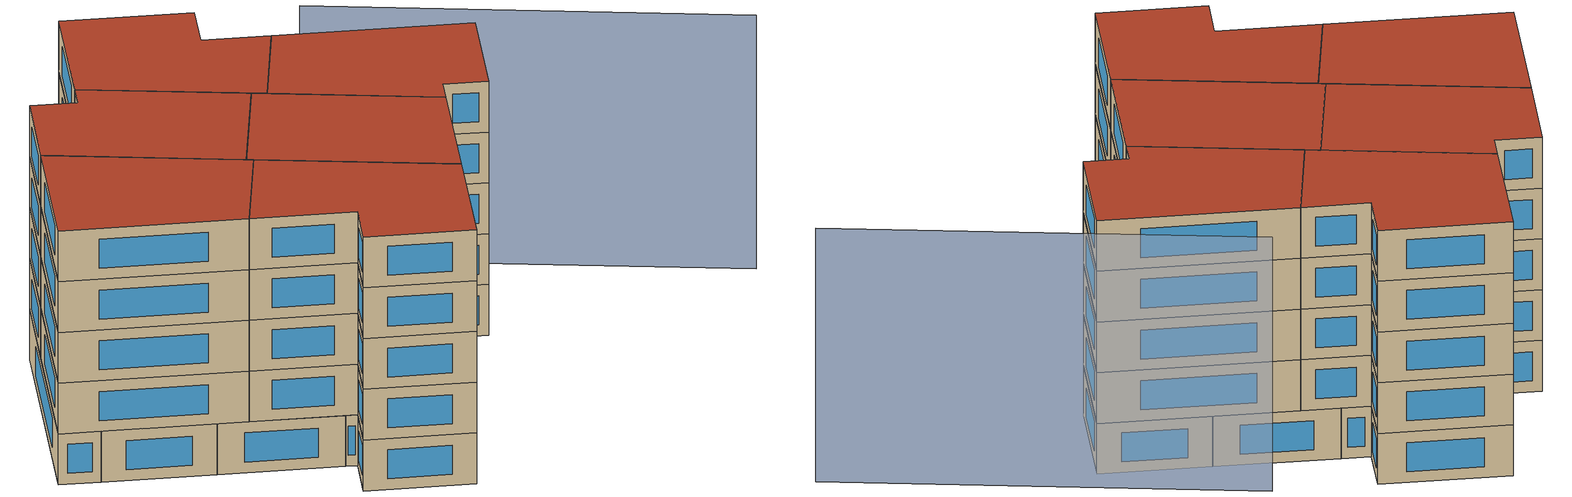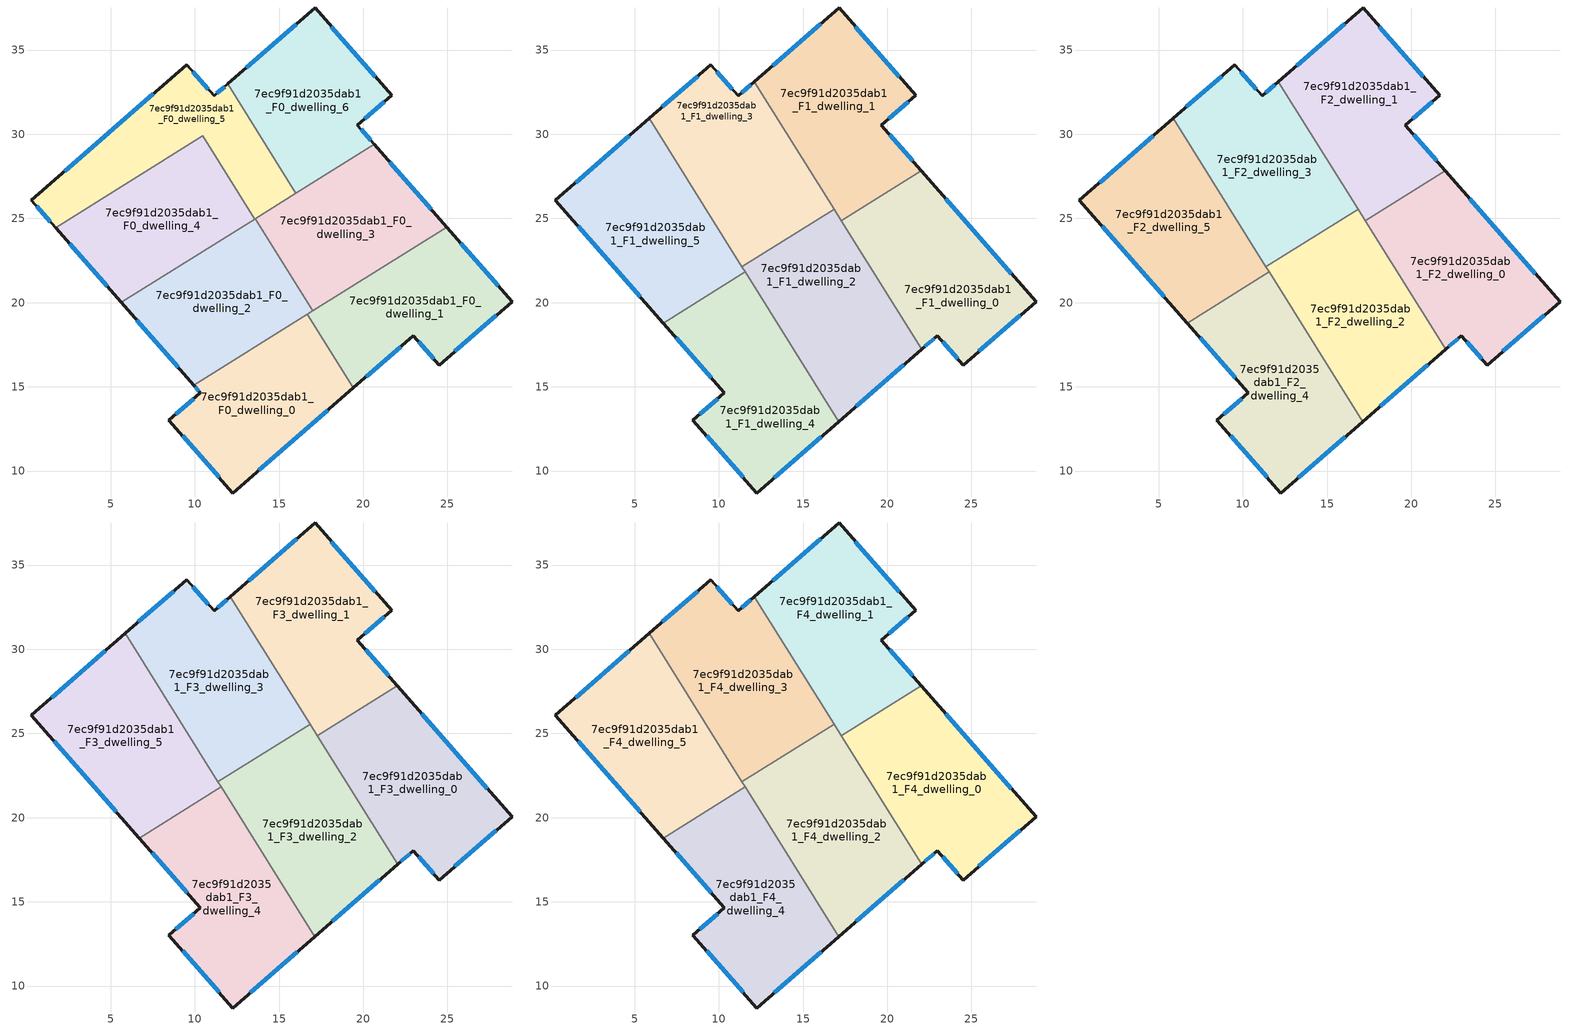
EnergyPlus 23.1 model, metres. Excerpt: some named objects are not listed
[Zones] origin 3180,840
7ec9f91d2035dab1_F0_dwelling_0
 floor ground (EU_floor_Construction): 16.69,19.32 19.42,14.94 12.25,8.7 8.46,13.02 10.33,14.64 9.93,15.1 z0
 wall outside (EU_wall_Construction): 9.93,15.1 10.33,14.64 8.46,13.02 12.25,8.7 19.42,14.94 z0:3
 wall to 7ec9f91d2035dab1_F0_dwelling_1 (EU_wall_Construction): 19.42,14.94 16.69,19.32 z0:3
 wall to 7ec9f91d2035dab1_F0_dwelling_2 (EU_wall_Construction): 16.69,19.32 9.93,15.1 z0:3
 window (EU_Window_Construction): 9.93,14.3 8.86,13.37 / 10.01,15 10.24,14.74 / 13.79,10.04 17.88,13.61 / 9.27,12.1 11.44,9.62 z0.64:2.36
7ec9f91d2035dab1_F0_dwelling_1
 floor ground (EU_floor_Construction): 24.96,24.49 28.84,20.06 24.52,16.3 22.98,18.05 19.42,14.94 16.69,19.32 z0
 wall outside (EU_wall_Construction): 19.42,14.94 22.98,18.05 24.52,16.3 28.84,20.06 24.96,24.49 z0:3
 wall to 7ec9f91d2035dab1_F0_dwelling_3 (EU_wall_Construction): 24.96,24.49 17,19.52 z0:3
 wall to 7ec9f91d2035dab1_F0_dwelling_2 (EU_wall_Construction): 17,19.52 16.69,19.32 z0:3
 window (EU_Window_Construction): 28.01,21.01 25.79,23.54 / 25.44,17.1 27.92,19.25 / 23.31,17.67 24.19,16.67 / 20.18,15.61 22.22,17.38 z0.64:2.36
7ec9f91d2035dab1_F0_dwelling_2
 floor ground (EU_floor_Construction): 13.59,24.99 17,19.52 9.93,15.1 5.62,20.01 z0
 wall outside (EU_wall_Construction): 5.62,20.01 9.93,15.1 z0:3
 wall to 7ec9f91d2035dab1_F0_dwelling_3 (EU_wall_Construction): 17,19.52 13.59,24.99 z0:3
 wall to 7ec9f91d2035dab1_F0_dwelling_4 (EU_wall_Construction): 13.55,24.97 5.62,20.01 z0:3
 wall to 7ec9f91d2035dab1_F0_dwelling_5 (EU_wall_Construction): 13.59,24.99 13.55,24.97 z0:3
 window (EU_Window_Construction): 6.55,18.96 9.01,16.16 z0.64:2.36
 ceiling adiabatic (EU_roof_Construction): 17,19.52 14.25,23.93 11.37,22.13 14.12,17.72 z3
7ec9f91d2035dab1_F0_dwelling_3
 floor ground (EU_floor_Construction): 20.66,29.4 24.96,24.49 17,19.52 13.59,24.99 z0
 wall outside (EU_wall_Construction): 24.96,24.49 20.66,29.4 z0:3
 wall to 7ec9f91d2035dab1_F0_dwelling_6 (EU_wall_Construction): 20.66,29.4 16.01,26.5 z0:3
 wall to 7ec9f91d2035dab1_F0_dwelling_5 (EU_wall_Construction): 16.01,26.5 13.59,24.99 z0:3
 window (EU_Window_Construction): 24.04,25.54 21.58,28.35 z0.64:2.36
 ceiling adiabatic (EU_roof_Construction): 24.96,24.49 22.02,27.85 17.26,24.88 16.18,26.61 13.59,24.99 17,19.52 z3
7ec9f91d2035dab1_F0_dwelling_4
 floor ground (EU_floor_Construction): 10.47,29.9 13.55,24.97 5.62,20.01 1.74,24.45 z0
 wall outside (EU_wall_Construction): 1.74,24.45 5.62,20.01 z0:3
 wall to 7ec9f91d2035dab1_F0_dwelling_5 (EU_wall_Construction): 13.55,24.97 10.47,29.9 1.74,24.45 z0:3
 window (EU_Window_Construction): 2.57,23.5 4.79,20.96 z0.64:2.36
7ec9f91d2035dab1_F0_dwelling_5
 floor ground (EU_floor_Construction): 11.95,32.99 16.01,26.5 13.55,24.97 10.47,29.9 1.74,24.45 0.3,26.09 9.52,34.12 11.14,32.28 z0
 wall outside (EU_wall_Construction): 11.95,32.99 11.14,32.28 9.52,34.12 0.3,26.09 1.74,24.45 z0:3
 wall to 7ec9f91d2035dab1_F0_dwelling_6 (EU_wall_Construction): 16.01,26.5 11.95,32.99 z0:3
 window (EU_Window_Construction): 0.61,25.74 1.43,24.8 / 7.55,32.4 2.27,27.81 / 10.79,32.67 9.87,33.72 / 11.78,32.84 11.31,32.43 z0.64:2.36
7ec9f91d2035dab1_F0_dwelling_6
 floor ground (EU_floor_Construction): 17.14,37.5 21.68,32.32 19.65,30.55 20.66,29.4 16.01,26.5 11.95,32.99 z0
 wall outside (EU_wall_Construction): 20.66,29.4 19.65,30.55 21.68,32.32 17.14,37.5 11.95,32.99 z0:3
 window (EU_Window_Construction): 16.03,36.53 13.07,33.95 / 20.71,33.43 18.11,36.39 / 20.09,30.93 21.25,31.94 / 20.44,29.65 19.87,30.3 z0.64:2.36
7ec9f91d2035dab1_F1_dwelling_0
 floor to 7ec9f91d2035dab1_F0_dwelling_1 (EU_floor_Construction): 24.96,24.49 28.84,20.06 24.52,16.3 22.98,18.05 22.04,17.23 19.6,21.14 z3
 floor adiabatic (EU_floor_Construction): 22.02,27.85 24.96,24.49 19.6,21.14 17.26,24.88 z3
 wall outside (EU_wall_Construction): 22.04,17.22 22.98,18.05 24.52,16.3 28.84,20.06 22.02,27.85 z3:6
 wall to 7ec9f91d2035dab1_F1_dwelling_1 (EU_wall_Construction): 22.02,27.85 17.26,24.88 z3:6
 wall to 7ec9f91d2035dab1_F1_dwelling_2 (EU_wall_Construction): 17.26,24.88 22.04,17.22 z3:6
 window (EU_Window_Construction): 22.24,17.4 22.78,17.87 / 27.38,21.73 23.48,26.18 / 25.44,17.1 27.92,19.25 / 23.31,17.67 24.19,16.67 z3.64:5.36
7ec9f91d2035dab1_F1_dwelling_1
 floor to 7ec9f91d2035dab1_F0_dwelling_6 (EU_floor_Construction): 17.14,37.5 21.68,32.32 19.65,30.55 20.66,29.4 16.18,26.61 12.11,33.12 z3
 floor to 7ec9f91d2035dab1_F0_dwelling_3 (EU_floor_Construction): 20.66,29.4 22.02,27.85 17.26,24.88 16.18,26.61 z3
 wall outside (EU_wall_Construction): 22.02,27.85 19.65,30.55 21.68,32.32 17.14,37.5 12.11,33.12 z3:6
 wall to 7ec9f91d2035dab1_F1_dwelling_3 (EU_wall_Construction): 12.11,33.12 16.84,25.55 z3:6
 wall to 7ec9f91d2035dab1_F1_dwelling_2 (EU_wall_Construction): 16.84,25.55 17.26,24.88 z3:6
 window (EU_Window_Construction): 16.06,36.56 13.19,34.06 / 20.71,33.43 18.11,36.39 / 20.09,30.93 21.25,31.94 / 21.51,28.43 20.16,29.97 z3.64:5.36
7ec9f91d2035dab1_F1_dwelling_2
 floor to 7ec9f91d2035dab1_F0_dwelling_0 (EU_floor_Construction): 16.69,19.32 19.42,14.94 17.11,12.93 14.12,17.72 z3
 floor to 7ec9f91d2035dab1_F0_dwelling_1 (EU_floor_Construction): 19.6,21.14 22.04,17.23 19.42,14.94 16.69,19.32 z3
 floor adiabatic (EU_floor_Construction): 16.84,25.55 19.6,21.14 14.12,17.72 11.37,22.13 z3
 wall outside (EU_wall_Construction): 17.11,12.93 22.04,17.22 z3:6
 wall to 7ec9f91d2035dab1_F1_dwelling_3 (EU_wall_Construction): 16.84,25.55 11.37,22.13 z3:6
 wall to 7ec9f91d2035dab1_F1_dwelling_4 (EU_wall_Construction): 11.56,21.83 17.11,12.93 z3:6
 wall to 7ec9f91d2035dab1_F1_dwelling_5 (EU_wall_Construction): 11.37,22.13 11.56,21.83 z3:6
 window (EU_Window_Construction): 18.17,13.85 20.98,16.31 z3.64:5.36
7ec9f91d2035dab1_F1_dwelling_3
 floor to 7ec9f91d2035dab1_F0_dwelling_5 (EU_floor_Construction): 11.95,32.99 16.01,26.5 13.55,24.97 10.47,29.9 7.63,28.12 5.87,30.94 9.52,34.12 11.14,32.28 z3
 floor to 7ec9f91d2035dab1_F0_dwelling_6 (EU_floor_Construction): 12.11,33.12 16.18,26.61 16.01,26.5 11.95,32.99 z3
 floor to 7ec9f91d2035dab1_F0_dwelling_4 (EU_floor_Construction): 10.47,29.9 13.55,24.97 10.71,23.19 7.63,28.12 z3
 floor to 7ec9f91d2035dab1_F0_dwelling_2 (EU_floor_Construction): 13.59,24.99 14.25,23.93 11.37,22.13 10.71,23.19 z3
 floor adiabatic (EU_floor_Construction): 16.18,26.61 16.84,25.55 14.25,23.93 13.59,24.99 10.71,23.19 z3
 wall outside (EU_wall_Construction): 12.11,33.12 11.14,32.28 9.52,34.12 5.87,30.94 z3:6
 wall to 7ec9f91d2035dab1_F1_dwelling_5 (EU_wall_Construction): 5.87,30.94 11.37,22.13 z3:6
 window (EU_Window_Construction): 8.74,33.44 6.65,31.62 / 10.79,32.67 9.87,33.72 / 11.9,32.94 11.35,32.46 z3.64:5.36
7ec9f91d2035dab1_F1_dwelling_4
 floor to 7ec9f91d2035dab1_F0_dwelling_0 (EU_floor_Construction): 14.12,17.72 17.11,12.93 12.25,8.7 8.46,13.02 10.33,14.64 9.93,15.1 z3
 floor to 7ec9f91d2035dab1_F0_dwelling_2 (EU_floor_Construction): 11.56,21.83 14.12,17.72 9.93,15.1 6.7,18.79 z3
 wall outside (EU_wall_Construction): 6.7,18.79 10.33,14.64 8.46,13.02 12.25,8.7 17.11,12.93 z3:6
 wall to 7ec9f91d2035dab1_F1_dwelling_5 (EU_wall_Construction): 11.56,21.83 6.7,18.79 z3:6
 window (EU_Window_Construction): 13.29,9.61 16.07,12.03 / 9.27,12.1 11.44,9.62 / 9.93,14.3 8.86,13.37 / 7.47,17.9 9.55,15.53 z3.64:5.36
7ec9f91d2035dab1_F1_dwelling_5
 floor to 7ec9f91d2035dab1_F0_dwelling_4 (EU_floor_Construction): 7.63,28.12 10.71,23.19 5.62,20.01 1.74,24.45 z3
 floor to 7ec9f91d2035dab1_F0_dwelling_5 (EU_floor_Construction): 5.87,30.94 7.63,28.12 1.74,24.45 0.3,26.09 z3
 floor to 7ec9f91d2035dab1_F0_dwelling_2 (EU_floor_Construction): 10.71,23.19 11.56,21.83 6.7,18.79 5.62,20.01 z3
 wall outside (EU_wall_Construction): 5.87,30.94 0.3,26.09 6.7,18.79 z3:6
 window (EU_Window_Construction): 1.67,24.53 5.33,20.36 / 4.68,29.9 1.49,27.13 z3.64:5.36
7ec9f91d2035dab1_F2_dwelling_0
 floor to 7ec9f91d2035dab1_F1_dwelling_0 (EU_floor_Construction): 22.02,27.85 28.84,20.06 24.52,16.3 22.98,18.05 22.04,17.22 17.26,24.88 z6
 wall outside (EU_wall_Construction): 22.04,17.22 22.98,18.05 24.52,16.3 28.84,20.06 22.02,27.85 z6:9
 wall to 7ec9f91d2035dab1_F2_dwelling_1 (EU_wall_Construction): 22.02,27.85 17.26,24.88 z6:9
 wall to 7ec9f91d2035dab1_F2_dwelling_2 (EU_wall_Construction): 17.26,24.88 22.04,17.22 z6:9
 window (EU_Window_Construction): 22.24,17.4 22.78,17.87 / 27.38,21.73 23.48,26.18 / 25.44,17.1 27.92,19.25 / 23.31,17.67 24.19,16.67 z6.64:8.36
7ec9f91d2035dab1_F2_dwelling_1
 floor to 7ec9f91d2035dab1_F1_dwelling_1 (EU_floor_Construction): 17.14,37.5 21.68,32.32 19.65,30.55 22.02,27.85 17.26,24.88 12.11,33.12 z6
 wall outside (EU_wall_Construction): 22.02,27.85 19.65,30.55 21.68,32.32 17.14,37.5 12.11,33.12 z6:9
 wall to 7ec9f91d2035dab1_F2_dwelling_3 (EU_wall_Construction): 12.11,33.12 16.84,25.55 z6:9
 wall to 7ec9f91d2035dab1_F2_dwelling_2 (EU_wall_Construction): 16.84,25.55 17.26,24.88 z6:9
 window (EU_Window_Construction): 16.06,36.56 13.19,34.06 / 20.71,33.43 18.11,36.39 / 20.09,30.93 21.25,31.94 / 21.51,28.43 20.16,29.97 z6.64:8.36
7ec9f91d2035dab1_F2_dwelling_2
 floor to 7ec9f91d2035dab1_F1_dwelling_2 (EU_floor_Construction): 16.84,25.55 22.04,17.22 17.11,12.93 11.37,22.13 z6
 wall outside (EU_wall_Construction): 17.11,12.93 22.04,17.22 z6:9
 wall to 7ec9f91d2035dab1_F2_dwelling_3 (EU_wall_Construction): 16.84,25.55 11.37,22.13 z6:9
 wall to 7ec9f91d2035dab1_F2_dwelling_4 (EU_wall_Construction): 11.56,21.83 17.11,12.93 z6:9
 wall to 7ec9f91d2035dab1_F2_dwelling_5 (EU_wall_Construction): 11.37,22.13 11.56,21.83 z6:9
 window (EU_Window_Construction): 18.17,13.85 20.98,16.31 z6.64:8.36
7ec9f91d2035dab1_F2_dwelling_3
 floor to 7ec9f91d2035dab1_F1_dwelling_3 (EU_floor_Construction): 12.11,33.12 16.84,25.55 11.37,22.13 5.87,30.94 9.52,34.12 11.14,32.28 z6
 wall outside (EU_wall_Construction): 12.11,33.12 11.14,32.28 9.52,34.12 5.87,30.94 z6:9
 wall to 7ec9f91d2035dab1_F2_dwelling_5 (EU_wall_Construction): 5.87,30.94 11.37,22.13 z6:9
 window (EU_Window_Construction): 8.74,33.44 6.65,31.62 / 10.79,32.67 9.87,33.72 / 11.9,32.94 11.35,32.46 z6.64:8.36
7ec9f91d2035dab1_F2_dwelling_4
 floor to 7ec9f91d2035dab1_F1_dwelling_4 (EU_floor_Construction): 11.56,21.83 17.11,12.93 12.25,8.7 8.46,13.02 10.33,14.64 6.7,18.79 z6
 wall outside (EU_wall_Construction): 6.7,18.79 10.33,14.64 8.46,13.02 12.25,8.7 17.11,12.93 z6:9
 wall to 7ec9f91d2035dab1_F2_dwelling_5 (EU_wall_Construction): 11.56,21.83 6.7,18.79 z6:9
 window (EU_Window_Construction): 13.29,9.61 16.07,12.03 / 9.27,12.1 11.44,9.62 / 9.93,14.3 8.86,13.37 / 7.47,17.9 9.55,15.53 z6.64:8.36
7ec9f91d2035dab1_F2_dwelling_5
 floor to 7ec9f91d2035dab1_F1_dwelling_5 (EU_floor_Construction): 5.87,30.94 11.56,21.83 6.7,18.79 0.3,26.09 z6
 wall outside (EU_wall_Construction): 5.87,30.94 0.3,26.09 6.7,18.79 z6:9
 window (EU_Window_Construction): 1.67,24.53 5.33,20.36 / 4.68,29.9 1.49,27.13 z6.64:8.36
7ec9f91d2035dab1_F3_dwelling_0
 floor to 7ec9f91d2035dab1_F2_dwelling_0 (EU_floor_Construction): 22.02,27.85 28.84,20.06 24.52,16.3 22.98,18.05 22.04,17.22 17.26,24.88 z9
 wall outside (EU_wall_Construction): 22.04,17.22 22.98,18.05 24.52,16.3 28.84,20.06 22.02,27.85 z9:12
 wall to 7ec9f91d2035dab1_F3_dwelling_1 (EU_wall_Construction): 22.02,27.85 17.26,24.88 z9:12
 wall to 7ec9f91d2035dab1_F3_dwelling_2 (EU_wall_Construction): 17.26,24.88 22.04,17.22 z9:12
 window (EU_Window_Construction): 22.24,17.4 22.78,17.87 / 27.38,21.73 23.48,26.18 / 25.44,17.1 27.92,19.25 / 23.31,17.67 24.19,16.67 z9.64:11.36
7ec9f91d2035dab1_F3_dwelling_1
 floor to 7ec9f91d2035dab1_F2_dwelling_1 (EU_floor_Construction): 17.14,37.5 21.68,32.32 19.65,30.55 22.02,27.85 17.26,24.88 12.11,33.12 z9
 wall outside (EU_wall_Construction): 22.02,27.85 19.65,30.55 21.68,32.32 17.14,37.5 12.11,33.12 z9:12
 wall to 7ec9f91d2035dab1_F3_dwelling_3 (EU_wall_Construction): 12.11,33.12 16.84,25.55 z9:12
 wall to 7ec9f91d2035dab1_F3_dwelling_2 (EU_wall_Construction): 16.84,25.55 17.26,24.88 z9:12
 window (EU_Window_Construction): 16.06,36.56 13.19,34.06 / 20.71,33.43 18.11,36.39 / 20.09,30.93 21.25,31.94 / 21.51,28.43 20.16,29.97 z9.64:11.36
7ec9f91d2035dab1_F3_dwelling_2
 floor to 7ec9f91d2035dab1_F2_dwelling_2 (EU_floor_Construction): 16.84,25.55 22.04,17.22 17.11,12.93 11.37,22.13 z9
 wall outside (EU_wall_Construction): 17.11,12.93 22.04,17.22 z9:12
 wall to 7ec9f91d2035dab1_F3_dwelling_3 (EU_wall_Construction): 16.84,25.55 11.37,22.13 z9:12
 wall to 7ec9f91d2035dab1_F3_dwelling_4 (EU_wall_Construction): 11.56,21.83 17.11,12.93 z9:12
 wall to 7ec9f91d2035dab1_F3_dwelling_5 (EU_wall_Construction): 11.37,22.13 11.56,21.83 z9:12
 window (EU_Window_Construction): 18.17,13.85 20.98,16.31 z9.64:11.36
7ec9f91d2035dab1_F3_dwelling_3
 floor to 7ec9f91d2035dab1_F2_dwelling_3 (EU_floor_Construction): 12.11,33.12 16.84,25.55 11.37,22.13 5.87,30.94 9.52,34.12 11.14,32.28 z9
 wall outside (EU_wall_Construction): 12.11,33.12 11.14,32.28 9.52,34.12 5.87,30.94 z9:12
 wall to 7ec9f91d2035dab1_F3_dwelling_5 (EU_wall_Construction): 5.87,30.94 11.37,22.13 z9:12
 window (EU_Window_Construction): 8.74,33.44 6.65,31.62 / 10.79,32.67 9.87,33.72 / 11.9,32.94 11.35,32.46 z9.64:11.36
7ec9f91d2035dab1_F3_dwelling_4
 floor to 7ec9f91d2035dab1_F2_dwelling_4 (EU_floor_Construction): 11.56,21.83 17.11,12.93 12.25,8.7 8.46,13.02 10.33,14.64 6.7,18.79 z9
 wall outside (EU_wall_Construction): 6.7,18.79 10.33,14.64 8.46,13.02 12.25,8.7 17.11,12.93 z9:12
 wall to 7ec9f91d2035dab1_F3_dwelling_5 (EU_wall_Construction): 11.56,21.83 6.7,18.79 z9:12
 window (EU_Window_Construction): 13.29,9.61 16.07,12.03 / 9.27,12.1 11.44,9.62 / 9.93,14.3 8.86,13.37 / 7.47,17.9 9.55,15.53 z9.64:11.36
7ec9f91d2035dab1_F3_dwelling_5
 floor to 7ec9f91d2035dab1_F2_dwelling_5 (EU_floor_Construction): 5.87,30.94 11.56,21.83 6.7,18.79 0.3,26.09 z9
 wall outside (EU_wall_Construction): 5.87,30.94 0.3,26.09 6.7,18.79 z9:12
 window (EU_Window_Construction): 1.67,24.53 5.33,20.36 / 4.68,29.9 1.49,27.13 z9.64:11.36
7ec9f91d2035dab1_F4_dwelling_0
 floor to 7ec9f91d2035dab1_F3_dwelling_0 (EU_floor_Construction): 22.02,27.85 28.84,20.06 24.52,16.3 22.98,18.05 22.04,17.22 17.26,24.88 z12
 wall outside (EU_wall_Construction): 22.04,17.22 22.98,18.05 24.52,16.3 28.84,20.06 22.02,27.85 z12:15
 wall to 7ec9f91d2035dab1_F4_dwelling_1 (EU_wall_Construction): 22.02,27.85 17.26,24.88 z12:15
 wall to 7ec9f91d2035dab1_F4_dwelling_2 (EU_wall_Construction): 17.26,24.88 22.04,17.22 z12:15
 window (EU_Window_Construction): 22.24,17.4 22.78,17.87 / 27.38,21.73 23.48,26.18 / 25.44,17.1 27.92,19.25 / 23.31,17.67 24.19,16.67 z12.64:14.36
 roof outside (EU_roof_Construction): 28.84,20.06 22.02,27.85 17.26,24.88 22.04,17.22 22.98,18.05 24.52,16.3 z15
7ec9f91d2035dab1_F4_dwelling_1
 floor to 7ec9f91d2035dab1_F3_dwelling_1 (EU_floor_Construction): 17.14,37.5 21.68,32.32 19.65,30.55 22.02,27.85 17.26,24.88 12.11,33.12 z12
 wall outside (EU_wall_Construction): 22.02,27.85 19.65,30.55 21.68,32.32 17.14,37.5 12.11,33.12 z12:15
 wall to 7ec9f91d2035dab1_F4_dwelling_3 (EU_wall_Construction): 12.11,33.12 16.84,25.55 z12:15
 wall to 7ec9f91d2035dab1_F4_dwelling_2 (EU_wall_Construction): 16.84,25.55 17.26,24.88 z12:15
 window (EU_Window_Construction): 16.06,36.56 13.19,34.06 / 20.71,33.43 18.11,36.39 / 20.09,30.93 21.25,31.94 / 21.51,28.43 20.16,29.97 z12.64:14.36
 roof outside (EU_roof_Construction): 22.02,27.85 19.65,30.55 21.68,32.32 17.14,37.5 12.11,33.12 17.26,24.88 z15
7ec9f91d2035dab1_F4_dwelling_2
 floor to 7ec9f91d2035dab1_F3_dwelling_2 (EU_floor_Construction): 16.84,25.55 22.04,17.22 17.11,12.93 11.37,22.13 z12
 wall outside (EU_wall_Construction): 17.11,12.93 22.04,17.22 z12:15
 wall to 7ec9f91d2035dab1_F4_dwelling_3 (EU_wall_Construction): 16.84,25.55 11.37,22.13 z12:15
 wall to 7ec9f91d2035dab1_F4_dwelling_4 (EU_wall_Construction): 11.56,21.83 17.11,12.93 z12:15
 wall to 7ec9f91d2035dab1_F4_dwelling_5 (EU_wall_Construction): 11.37,22.13 11.56,21.83 z12:15
 window (EU_Window_Construction): 18.17,13.85 20.98,16.31 z12.64:14.36
 roof outside (EU_roof_Construction): 22.04,17.22 16.84,25.55 11.37,22.13 17.11,12.93 z15
7ec9f91d2035dab1_F4_dwelling_3
 floor to 7ec9f91d2035dab1_F3_dwelling_3 (EU_floor_Construction): 12.11,33.12 16.84,25.55 11.37,22.13 5.87,30.94 9.52,34.12 11.14,32.28 z12
 wall outside (EU_wall_Construction): 12.11,33.12 11.14,32.28 9.52,34.12 5.87,30.94 z12:15
 wall to 7ec9f91d2035dab1_F4_dwelling_5 (EU_wall_Construction): 5.87,30.94 11.37,22.13 z12:15
 window (EU_Window_Construction): 8.74,33.44 6.65,31.62 / 10.79,32.67 9.87,33.72 / 11.9,32.94 11.35,32.46 z12.64:14.36
 roof outside (EU_roof_Construction): 16.84,25.55 12.11,33.12 11.14,32.28 9.52,34.12 5.87,30.94 11.37,22.13 z15
7ec9f91d2035dab1_F4_dwelling_4
 floor to 7ec9f91d2035dab1_F3_dwelling_4 (EU_floor_Construction): 11.56,21.83 17.11,12.93 12.25,8.7 8.46,13.02 10.33,14.64 6.7,18.79 z12
 wall outside (EU_wall_Construction): 6.7,18.79 10.33,14.64 8.46,13.02 12.25,8.7 17.11,12.93 z12:15
 wall to 7ec9f91d2035dab1_F4_dwelling_5 (EU_wall_Construction): 11.56,21.83 6.7,18.79 z12:15
 window (EU_Window_Construction): 13.29,9.61 16.07,12.03 / 9.27,12.1 11.44,9.62 / 9.93,14.3 8.86,13.37 / 7.47,17.9 9.55,15.53 z12.64:14.36
 roof outside (EU_roof_Construction): 17.11,12.93 11.56,21.83 6.7,18.79 10.33,14.64 8.46,13.02 12.25,8.7 z15
7ec9f91d2035dab1_F4_dwelling_5
 floor to 7ec9f91d2035dab1_F3_dwelling_5 (EU_floor_Construction): 5.87,30.94 11.56,21.83 6.7,18.79 0.3,26.09 z12
 wall outside (EU_wall_Construction): 5.87,30.94 0.3,26.09 6.7,18.79 z12:15
 window (EU_Window_Construction): 1.67,24.53 5.33,20.36 / 4.68,29.9 1.49,27.13 z12.64:14.36
 roof outside (EU_roof_Construction): 11.56,21.83 5.87,30.94 0.3,26.09 6.7,18.79 z15
shading: 37.42,8.72 25.21,28.27 z0:15
[Building]
EU S2 Campaign: North Axis=0; Terrain=City; Solar Distribution=FullExterior
[Site:Location]
Yerevan-Zvartnots.Intl.AP: Latitude=40.15; Longitude=44.383; Time Zone=4; Elevation=854
[SizingPeriod:WeatherFileDays]
AnnualSizingPeriod: Begin Month=1; Begin Day of Month=1; End Month=12; End Day of Month=31; Day of Week for Start Day=Monday; Use Weather File Daylight Saving Period=No; Use Weather File Rain and Snow Indicators=No
[MATERIAL]
EU_InternalMass_Material: Roughness=MediumRough; Thickness=0.1; Conductivity=1; Density=1800; Specific Heat=900; Thermal Absorptance=0.9; Solar Absorptance=0.7; Visible Absorptance=0.7
[MATERIAL:NOMASS] Roughness=MediumRough; Thermal Absorptance=0.9; Solar Absorptance=0.7; Visible Absorptance=0.7
Name | Thermal Resistance
EU_wall_NoMass | 1.05043
EU_roof_NoMass | 1.45357
EU_floor_NoMass | 0.478065
[WINDOWMATERIAL:SIMPLEGLAZINGSYSTEM]
EU_Window_SimpleGlazing: UFactor=2.5566; Solar Heat Gain Coefficient=0.75; Visible Transmittance=0.75
[CONSTRUCTION]
EU_wall_Construction: EU_wall_NoMass
EU_roof_Construction: EU_roof_NoMass
EU_floor_Construction: EU_floor_NoMass
EU_Window_Construction: EU_Window_SimpleGlazing
EU_InternalMass_Construction: EU_InternalMass_Material
[ZONE] Type=1; Multiplier=1; Ceiling Height=autocalculate; Floor Area=autocalculate; Part of Total Floor Area=Yes
Name | Volume
7ec9f91d2035dab1_F0_dwelling_0 | 171.407
7ec9f91d2035dab1_F1_dwelling_0; 7ec9f91d2035dab1_F2_dwelling_0; 7ec9f91d2035dab1_F3_dwelling_0; 7ec9f91d2035dab1_F4_dwelling_0 | 199.991
7ec9f91d2035dab1_F0_dwelling_1 | 171.403
7ec9f91d2035dab1_F1_dwelling_1; 7ec9f91d2035dab1_F2_dwelling_1; 7ec9f91d2035dab1_F3_dwelling_1; 7ec9f91d2035dab1_F4_dwelling_1 | 199.978
7ec9f91d2035dab1_F0_dwelling_2 | 171.385
7ec9f91d2035dab1_F1_dwelling_2; 7ec9f91d2035dab1_F2_dwelling_2; 7ec9f91d2035dab1_F3_dwelling_2; 7ec9f91d2035dab1_F4_dwelling_2 | 199.993
7ec9f91d2035dab1_F0_dwelling_3 | 171.388
7ec9f91d2035dab1_F1_dwelling_3; 7ec9f91d2035dab1_F2_dwelling_3; 7ec9f91d2035dab1_F3_dwelling_3; 7ec9f91d2035dab1_F4_dwelling_3 | 199.981
7ec9f91d2035dab1_F0_dwelling_4 | 171.411
7ec9f91d2035dab1_F1_dwelling_4; 7ec9f91d2035dab1_F2_dwelling_4; 7ec9f91d2035dab1_F3_dwelling_4; 7ec9f91d2035dab1_F4_dwelling_4 | 199.994
7ec9f91d2035dab1_F0_dwelling_5 | 171.412
7ec9f91d2035dab1_F1_dwelling_5; 7ec9f91d2035dab1_F2_dwelling_5; 7ec9f91d2035dab1_F3_dwelling_5; 7ec9f91d2035dab1_F4_dwelling_5 | 199.976
7ec9f91d2035dab1_F0_dwelling_6 | 171.416
[INTERNALMASS] Construction=EU_InternalMass_Construction
Name | Zone or ZoneList | Surface Area
7ec9f91d2035dab1_F0_dwelling_0_EU_InternalMass | 7ec9f91d2035dab1_F0_dwelling_0 | 57.1353
7ec9f91d2035dab1_F0_dwelling_1_EU_InternalMass | 7ec9f91d2035dab1_F0_dwelling_1 | 57.1347
7ec9f91d2035dab1_F0_dwelling_2_EU_InternalMass | 7ec9f91d2035dab1_F0_dwelling_2 | 57.1297
7ec9f91d2035dab1_F0_dwelling_3_EU_InternalMass | 7ec9f91d2035dab1_F0_dwelling_3 | 57.1303
7ec9f91d2035dab1_F0_dwelling_4_EU_InternalMass | 7ec9f91d2035dab1_F0_dwelling_4 | 57.1378
7ec9f91d2035dab1_F0_dwelling_5_EU_InternalMass | 7ec9f91d2035dab1_F0_dwelling_5 | 57.1376
7ec9f91d2035dab1_F0_dwelling_6_EU_InternalMass | 7ec9f91d2035dab1_F0_dwelling_6 | 57.1376
7ec9f91d2035dab1_F1_dwelling_0_EU_InternalMass | 7ec9f91d2035dab1_F1_dwelling_0 | 66.6636
7ec9f91d2035dab1_F1_dwelling_1_EU_InternalMass | 7ec9f91d2035dab1_F1_dwelling_1 | 66.6593
7ec9f91d2035dab1_F1_dwelling_2_EU_InternalMass | 7ec9f91d2035dab1_F1_dwelling_2 | 66.6645
7ec9f91d2035dab1_F1_dwelling_3_EU_InternalMass | 7ec9f91d2035dab1_F1_dwelling_3 | 66.6603
7ec9f91d2035dab1_F1_dwelling_4_EU_InternalMass | 7ec9f91d2035dab1_F1_dwelling_4 | 66.6646
7ec9f91d2035dab1_F1_dwelling_5_EU_InternalMass | 7ec9f91d2035dab1_F1_dwelling_5 | 66.6587
7ec9f91d2035dab1_F2_dwelling_0_EU_InternalMass | 7ec9f91d2035dab1_F2_dwelling_0 | 66.6636
7ec9f91d2035dab1_F2_dwelling_1_EU_InternalMass | 7ec9f91d2035dab1_F2_dwelling_1 | 66.6593
7ec9f91d2035dab1_F2_dwelling_2_EU_InternalMass | 7ec9f91d2035dab1_F2_dwelling_2 | 66.6645
7ec9f91d2035dab1_F2_dwelling_3_EU_InternalMass | 7ec9f91d2035dab1_F2_dwelling_3 | 66.6603
7ec9f91d2035dab1_F2_dwelling_4_EU_InternalMass | 7ec9f91d2035dab1_F2_dwelling_4 | 66.6646
7ec9f91d2035dab1_F2_dwelling_5_EU_InternalMass | 7ec9f91d2035dab1_F2_dwelling_5 | 66.6587
7ec9f91d2035dab1_F3_dwelling_0_EU_InternalMass | 7ec9f91d2035dab1_F3_dwelling_0 | 66.6636
7ec9f91d2035dab1_F3_dwelling_1_EU_InternalMass | 7ec9f91d2035dab1_F3_dwelling_1 | 66.6593
7ec9f91d2035dab1_F3_dwelling_2_EU_InternalMass | 7ec9f91d2035dab1_F3_dwelling_2 | 66.6645
7ec9f91d2035dab1_F3_dwelling_3_EU_InternalMass | 7ec9f91d2035dab1_F3_dwelling_3 | 66.6603
7ec9f91d2035dab1_F3_dwelling_4_EU_InternalMass | 7ec9f91d2035dab1_F3_dwelling_4 | 66.6646
7ec9f91d2035dab1_F3_dwelling_5_EU_InternalMass | 7ec9f91d2035dab1_F3_dwelling_5 | 66.6587
7ec9f91d2035dab1_F4_dwelling_0_EU_InternalMass | 7ec9f91d2035dab1_F4_dwelling_0 | 66.6636
7ec9f91d2035dab1_F4_dwelling_1_EU_InternalMass | 7ec9f91d2035dab1_F4_dwelling_1 | 66.6593
7ec9f91d2035dab1_F4_dwelling_2_EU_InternalMass | 7ec9f91d2035dab1_F4_dwelling_2 | 66.6645
7ec9f91d2035dab1_F4_dwelling_3_EU_InternalMass | 7ec9f91d2035dab1_F4_dwelling_3 | 66.6603
7ec9f91d2035dab1_F4_dwelling_4_EU_InternalMass | 7ec9f91d2035dab1_F4_dwelling_4 | 66.6646
7ec9f91d2035dab1_F4_dwelling_5_EU_InternalMass | 7ec9f91d2035dab1_F4_dwelling_5 | 66.6587
[OTHEREQUIPMENT] Fuel Type=Electricity; Design Level Calculation Method=Watts/Area; Power per Zone Floor Area=1; Fraction Latent=0; Fraction Radiant=0; Fraction Lost=0; Carbon Dioxide Generation Rate=0; EndUse Subcategory=EU_Step8_InternalGains
Name | Zone or ZoneList or Space or SpaceList | Schedule
EU_Step8_InternalGain_7ec9f91d2035dab1_F0_dwelling_0_f000 | 7ec9f91d2035dab1_F0_dwelling_0 | EU_Step8_GainSchedule_7ec9f91d2035dab1_F0_dwelling_0_f000
EU_Step8_InternalGain_7ec9f91d2035dab1_F0_dwelling_1_f000 | 7ec9f91d2035dab1_F0_dwelling_1 | EU_Step8_GainSchedule_7ec9f91d2035dab1_F0_dwelling_1_f000
EU_Step8_InternalGain_7ec9f91d2035dab1_F0_dwelling_2_f000 | 7ec9f91d2035dab1_F0_dwelling_2 | EU_Step8_GainSchedule_7ec9f91d2035dab1_F0_dwelling_2_f000
EU_Step8_InternalGain_7ec9f91d2035dab1_F0_dwelling_3_f000 | 7ec9f91d2035dab1_F0_dwelling_3 | EU_Step8_GainSchedule_7ec9f91d2035dab1_F0_dwelling_3_f000
EU_Step8_InternalGain_7ec9f91d2035dab1_F0_dwelling_4_f000 | 7ec9f91d2035dab1_F0_dwelling_4 | EU_Step8_GainSchedule_7ec9f91d2035dab1_F0_dwelling_4_f000
EU_Step8_InternalGain_7ec9f91d2035dab1_F0_dwelling_5_f000 | 7ec9f91d2035dab1_F0_dwelling_5 | EU_Step8_GainSchedule_7ec9f91d2035dab1_F0_dwelling_5_f000
EU_Step8_InternalGain_7ec9f91d2035dab1_F0_dwelling_6_f000 | 7ec9f91d2035dab1_F0_dwelling_6 | EU_Step8_GainSchedule_7ec9f91d2035dab1_F0_dwelling_6_f000
EU_Step8_InternalGain_7ec9f91d2035dab1_F1_dwelling_0_f000 | 7ec9f91d2035dab1_F1_dwelling_0 | EU_Step8_GainSchedule_7ec9f91d2035dab1_F1_dwelling_0_f000
EU_Step8_InternalGain_7ec9f91d2035dab1_F1_dwelling_1_f000 | 7ec9f91d2035dab1_F1_dwelling_1 | EU_Step8_GainSchedule_7ec9f91d2035dab1_F1_dwelling_1_f000
EU_Step8_InternalGain_7ec9f91d2035dab1_F1_dwelling_2_f000 | 7ec9f91d2035dab1_F1_dwelling_2 | EU_Step8_GainSchedule_7ec9f91d2035dab1_F1_dwelling_2_f000
EU_Step8_InternalGain_7ec9f91d2035dab1_F1_dwelling_3_f000 | 7ec9f91d2035dab1_F1_dwelling_3 | EU_Step8_GainSchedule_7ec9f91d2035dab1_F1_dwelling_3_f000
EU_Step8_InternalGain_7ec9f91d2035dab1_F1_dwelling_4_f000 | 7ec9f91d2035dab1_F1_dwelling_4 | EU_Step8_GainSchedule_7ec9f91d2035dab1_F1_dwelling_4_f000
EU_Step8_InternalGain_7ec9f91d2035dab1_F1_dwelling_5_f000 | 7ec9f91d2035dab1_F1_dwelling_5 | EU_Step8_GainSchedule_7ec9f91d2035dab1_F1_dwelling_5_f000
EU_Step8_InternalGain_7ec9f91d2035dab1_F2_dwelling_0_f000 | 7ec9f91d2035dab1_F2_dwelling_0 | EU_Step8_GainSchedule_7ec9f91d2035dab1_F2_dwelling_0_f000
EU_Step8_InternalGain_7ec9f91d2035dab1_F2_dwelling_1_f000 | 7ec9f91d2035dab1_F2_dwelling_1 | EU_Step8_GainSchedule_7ec9f91d2035dab1_F2_dwelling_1_f000
EU_Step8_InternalGain_7ec9f91d2035dab1_F2_dwelling_2_f000 | 7ec9f91d2035dab1_F2_dwelling_2 | EU_Step8_GainSchedule_7ec9f91d2035dab1_F2_dwelling_2_f000
EU_Step8_InternalGain_7ec9f91d2035dab1_F2_dwelling_3_f000 | 7ec9f91d2035dab1_F2_dwelling_3 | EU_Step8_GainSchedule_7ec9f91d2035dab1_F2_dwelling_3_f000
EU_Step8_InternalGain_7ec9f91d2035dab1_F2_dwelling_4_f000 | 7ec9f91d2035dab1_F2_dwelling_4 | EU_Step8_GainSchedule_7ec9f91d2035dab1_F2_dwelling_4_f000
EU_Step8_InternalGain_7ec9f91d2035dab1_F2_dwelling_5_f000 | 7ec9f91d2035dab1_F2_dwelling_5 | EU_Step8_GainSchedule_7ec9f91d2035dab1_F2_dwelling_5_f000
EU_Step8_InternalGain_7ec9f91d2035dab1_F3_dwelling_0_f000 | 7ec9f91d2035dab1_F3_dwelling_0 | EU_Step8_GainSchedule_7ec9f91d2035dab1_F3_dwelling_0_f000
EU_Step8_InternalGain_7ec9f91d2035dab1_F3_dwelling_1_f000 | 7ec9f91d2035dab1_F3_dwelling_1 | EU_Step8_GainSchedule_7ec9f91d2035dab1_F3_dwelling_1_f000
EU_Step8_InternalGain_7ec9f91d2035dab1_F3_dwelling_2_f000 | 7ec9f91d2035dab1_F3_dwelling_2 | EU_Step8_GainSchedule_7ec9f91d2035dab1_F3_dwelling_2_f000
EU_Step8_InternalGain_7ec9f91d2035dab1_F3_dwelling_3_f000 | 7ec9f91d2035dab1_F3_dwelling_3 | EU_Step8_GainSchedule_7ec9f91d2035dab1_F3_dwelling_3_f000
EU_Step8_InternalGain_7ec9f91d2035dab1_F3_dwelling_4_f000 | 7ec9f91d2035dab1_F3_dwelling_4 | EU_Step8_GainSchedule_7ec9f91d2035dab1_F3_dwelling_4_f000
EU_Step8_InternalGain_7ec9f91d2035dab1_F3_dwelling_5_f000 | 7ec9f91d2035dab1_F3_dwelling_5 | EU_Step8_GainSchedule_7ec9f91d2035dab1_F3_dwelling_5_f000
EU_Step8_InternalGain_7ec9f91d2035dab1_F4_dwelling_0_f000 | 7ec9f91d2035dab1_F4_dwelling_0 | EU_Step8_GainSchedule_7ec9f91d2035dab1_F4_dwelling_0_f000
EU_Step8_InternalGain_7ec9f91d2035dab1_F4_dwelling_1_f000 | 7ec9f91d2035dab1_F4_dwelling_1 | EU_Step8_GainSchedule_7ec9f91d2035dab1_F4_dwelling_1_f000
EU_Step8_InternalGain_7ec9f91d2035dab1_F4_dwelling_2_f000 | 7ec9f91d2035dab1_F4_dwelling_2 | EU_Step8_GainSchedule_7ec9f91d2035dab1_F4_dwelling_2_f000
EU_Step8_InternalGain_7ec9f91d2035dab1_F4_dwelling_3_f000 | 7ec9f91d2035dab1_F4_dwelling_3 | EU_Step8_GainSchedule_7ec9f91d2035dab1_F4_dwelling_3_f000
EU_Step8_InternalGain_7ec9f91d2035dab1_F4_dwelling_4_f000 | 7ec9f91d2035dab1_F4_dwelling_4 | EU_Step8_GainSchedule_7ec9f91d2035dab1_F4_dwelling_4_f000
EU_Step8_InternalGain_7ec9f91d2035dab1_F4_dwelling_5_f000 | 7ec9f91d2035dab1_F4_dwelling_5 | EU_Step8_GainSchedule_7ec9f91d2035dab1_F4_dwelling_5_f000
[ZONEVENTILATION:DESIGNFLOWRATE] Schedule=EU_AlwaysOn; Design Flow Rate Calculation Method=AirChanges/Hour; Air Changes per Hour=0.557805; Ventilation Type=Natural; Fan Pressure Rise=0; Fan Total Efficiency=1; Constant Term Coefficient=1; Temperature Term Coefficient=0; Velocity Term Coefficient=0; Velocity Squared Term Coefficient=0; Minimum Indoor Temperature=-100; Maximum Indoor Temperature=100; Delta Temperature=-100; Minimum Outdoor Temperature=-100; Maximum Outdoor Temperature=100; Maximum Wind Speed=40
Name | Zone or ZoneList or Space or SpaceList
EU_ConstantAir_7ec9f91d2035dab1_F0_dwelling_0 | 7ec9f91d2035dab1_F0_dwelling_0
EU_ConstantAir_7ec9f91d2035dab1_F0_dwelling_1 | 7ec9f91d2035dab1_F0_dwelling_1
EU_ConstantAir_7ec9f91d2035dab1_F0_dwelling_2 | 7ec9f91d2035dab1_F0_dwelling_2
EU_ConstantAir_7ec9f91d2035dab1_F0_dwelling_3 | 7ec9f91d2035dab1_F0_dwelling_3
EU_ConstantAir_7ec9f91d2035dab1_F0_dwelling_4 | 7ec9f91d2035dab1_F0_dwelling_4
EU_ConstantAir_7ec9f91d2035dab1_F0_dwelling_5 | 7ec9f91d2035dab1_F0_dwelling_5
EU_ConstantAir_7ec9f91d2035dab1_F0_dwelling_6 | 7ec9f91d2035dab1_F0_dwelling_6
EU_ConstantAir_7ec9f91d2035dab1_F1_dwelling_0 | 7ec9f91d2035dab1_F1_dwelling_0
EU_ConstantAir_7ec9f91d2035dab1_F1_dwelling_1 | 7ec9f91d2035dab1_F1_dwelling_1
EU_ConstantAir_7ec9f91d2035dab1_F1_dwelling_2 | 7ec9f91d2035dab1_F1_dwelling_2
EU_ConstantAir_7ec9f91d2035dab1_F1_dwelling_3 | 7ec9f91d2035dab1_F1_dwelling_3
EU_ConstantAir_7ec9f91d2035dab1_F1_dwelling_4 | 7ec9f91d2035dab1_F1_dwelling_4
EU_ConstantAir_7ec9f91d2035dab1_F1_dwelling_5 | 7ec9f91d2035dab1_F1_dwelling_5
EU_ConstantAir_7ec9f91d2035dab1_F2_dwelling_0 | 7ec9f91d2035dab1_F2_dwelling_0
EU_ConstantAir_7ec9f91d2035dab1_F2_dwelling_1 | 7ec9f91d2035dab1_F2_dwelling_1
EU_ConstantAir_7ec9f91d2035dab1_F2_dwelling_2 | 7ec9f91d2035dab1_F2_dwelling_2
EU_ConstantAir_7ec9f91d2035dab1_F2_dwelling_3 | 7ec9f91d2035dab1_F2_dwelling_3
EU_ConstantAir_7ec9f91d2035dab1_F2_dwelling_4 | 7ec9f91d2035dab1_F2_dwelling_4
EU_ConstantAir_7ec9f91d2035dab1_F2_dwelling_5 | 7ec9f91d2035dab1_F2_dwelling_5
EU_ConstantAir_7ec9f91d2035dab1_F3_dwelling_0 | 7ec9f91d2035dab1_F3_dwelling_0
EU_ConstantAir_7ec9f91d2035dab1_F3_dwelling_1 | 7ec9f91d2035dab1_F3_dwelling_1
EU_ConstantAir_7ec9f91d2035dab1_F3_dwelling_2 | 7ec9f91d2035dab1_F3_dwelling_2
EU_ConstantAir_7ec9f91d2035dab1_F3_dwelling_3 | 7ec9f91d2035dab1_F3_dwelling_3
EU_ConstantAir_7ec9f91d2035dab1_F3_dwelling_4 | 7ec9f91d2035dab1_F3_dwelling_4
EU_ConstantAir_7ec9f91d2035dab1_F3_dwelling_5 | 7ec9f91d2035dab1_F3_dwelling_5
EU_ConstantAir_7ec9f91d2035dab1_F4_dwelling_0 | 7ec9f91d2035dab1_F4_dwelling_0
EU_ConstantAir_7ec9f91d2035dab1_F4_dwelling_1 | 7ec9f91d2035dab1_F4_dwelling_1
EU_ConstantAir_7ec9f91d2035dab1_F4_dwelling_2 | 7ec9f91d2035dab1_F4_dwelling_2
EU_ConstantAir_7ec9f91d2035dab1_F4_dwelling_3 | 7ec9f91d2035dab1_F4_dwelling_3
EU_ConstantAir_7ec9f91d2035dab1_F4_dwelling_4 | 7ec9f91d2035dab1_F4_dwelling_4
EU_ConstantAir_7ec9f91d2035dab1_F4_dwelling_5 | 7ec9f91d2035dab1_F4_dwelling_5
[HVACTEMPLATE:THERMOSTAT] Constant Heating Setpoint=20; Constant Cooling Setpoint=50
EU_HeatOnly_7ec9f91d2035dab1_F0_dwelling_0; EU_HeatOnly_7ec9f91d2035dab1_F0_dwelling_1; EU_HeatOnly_7ec9f91d2035dab1_F0_dwelling_2; EU_HeatOnly_7ec9f91d2035dab1_F0_dwelling_3; EU_HeatOnly_7ec9f91d2035dab1_F0_dwelling_4; EU_HeatOnly_7ec9f91d2035dab1_F0_dwelling_5; EU_HeatOnly_7ec9f91d2035dab1_F0_dwelling_6
[HVACTEMPLATE:ZONE:IDEALLOADSAIRSYSTEM] System Availability Schedule=EU_AlwaysOn; Maximum Heating Supply Air Temperature=50; Minimum Cooling Supply Air Temperature=13; Maximum Heating Supply Air Humidity Ratio=0.0156; Minimum Cooling Supply Air Humidity Ratio=0.0077; Heating Limit=NoLimit; Cooling Limit=NoLimit; Heating Availability Schedule=EU_AlwaysOn; Cooling Availability Schedule=EU_CoolingOff; Dehumidification Control Type=ConstantSensibleHeatRatio; Cooling Sensible Heat Ratio=0.7; Dehumidification Setpoint=60; Humidification Control Type=None; Humidification Setpoint=30; Outdoor Air Method=None; Outdoor Air Flow Rate per Person=0.00944; Outdoor Air Flow Rate per Zone Floor Area=0; Outdoor Air Flow Rate per Zone=0; Demand Controlled Ventilation Type=None; Outdoor Air Economizer Type=NoEconomizer; Heat Recovery Type=None; Sensible Heat Recovery Effectiveness=0.7; Latent Heat Recovery Effectiveness=0.65
Name | Template Thermostat
7ec9f91d2035dab1_F0_dwelling_0 | EU_HeatOnly_7ec9f91d2035dab1_F0_dwelling_0
7ec9f91d2035dab1_F0_dwelling_1 | EU_HeatOnly_7ec9f91d2035dab1_F0_dwelling_1
7ec9f91d2035dab1_F0_dwelling_2 | EU_HeatOnly_7ec9f91d2035dab1_F0_dwelling_2
7ec9f91d2035dab1_F0_dwelling_3 | EU_HeatOnly_7ec9f91d2035dab1_F0_dwelling_3
7ec9f91d2035dab1_F0_dwelling_4 | EU_HeatOnly_7ec9f91d2035dab1_F0_dwelling_4
7ec9f91d2035dab1_F0_dwelling_5 | EU_HeatOnly_7ec9f91d2035dab1_F0_dwelling_5
7ec9f91d2035dab1_F0_dwelling_6 | EU_HeatOnly_7ec9f91d2035dab1_F0_dwelling_6
7ec9f91d2035dab1_F1_dwelling_0 | EU_HeatOnly_7ec9f91d2035dab1_F1_dwelling_0
7ec9f91d2035dab1_F1_dwelling_1 | EU_HeatOnly_7ec9f91d2035dab1_F1_dwelling_1
7ec9f91d2035dab1_F1_dwelling_2 | EU_HeatOnly_7ec9f91d2035dab1_F1_dwelling_2
7ec9f91d2035dab1_F1_dwelling_3 | EU_HeatOnly_7ec9f91d2035dab1_F1_dwelling_3
7ec9f91d2035dab1_F1_dwelling_4 | EU_HeatOnly_7ec9f91d2035dab1_F1_dwelling_4
7ec9f91d2035dab1_F1_dwelling_5 | EU_HeatOnly_7ec9f91d2035dab1_F1_dwelling_5
7ec9f91d2035dab1_F2_dwelling_0 | EU_HeatOnly_7ec9f91d2035dab1_F2_dwelling_0
7ec9f91d2035dab1_F2_dwelling_1 | EU_HeatOnly_7ec9f91d2035dab1_F2_dwelling_1
7ec9f91d2035dab1_F2_dwelling_2 | EU_HeatOnly_7ec9f91d2035dab1_F2_dwelling_2
7ec9f91d2035dab1_F2_dwelling_3 | EU_HeatOnly_7ec9f91d2035dab1_F2_dwelling_3
7ec9f91d2035dab1_F2_dwelling_4 | EU_HeatOnly_7ec9f91d2035dab1_F2_dwelling_4
7ec9f91d2035dab1_F2_dwelling_5 | EU_HeatOnly_7ec9f91d2035dab1_F2_dwelling_5
7ec9f91d2035dab1_F3_dwelling_0 | EU_HeatOnly_7ec9f91d2035dab1_F3_dwelling_0
7ec9f91d2035dab1_F3_dwelling_1 | EU_HeatOnly_7ec9f91d2035dab1_F3_dwelling_1
7ec9f91d2035dab1_F3_dwelling_2 | EU_HeatOnly_7ec9f91d2035dab1_F3_dwelling_2
7ec9f91d2035dab1_F3_dwelling_3 | EU_HeatOnly_7ec9f91d2035dab1_F3_dwelling_3
7ec9f91d2035dab1_F3_dwelling_4 | EU_HeatOnly_7ec9f91d2035dab1_F3_dwelling_4
7ec9f91d2035dab1_F3_dwelling_5 | EU_HeatOnly_7ec9f91d2035dab1_F3_dwelling_5
7ec9f91d2035dab1_F4_dwelling_0 | EU_HeatOnly_7ec9f91d2035dab1_F4_dwelling_0
7ec9f91d2035dab1_F4_dwelling_1 | EU_HeatOnly_7ec9f91d2035dab1_F4_dwelling_1
7ec9f91d2035dab1_F4_dwelling_2 | EU_HeatOnly_7ec9f91d2035dab1_F4_dwelling_2
7ec9f91d2035dab1_F4_dwelling_3 | EU_HeatOnly_7ec9f91d2035dab1_F4_dwelling_3
7ec9f91d2035dab1_F4_dwelling_4 | EU_HeatOnly_7ec9f91d2035dab1_F4_dwelling_4
7ec9f91d2035dab1_F4_dwelling_5 | EU_HeatOnly_7ec9f91d2035dab1_F4_dwelling_5
[SIZING:ZONE] Zone Cooling Design Supply Air Temperature Input Method=SupplyAirTemperature; Zone Cooling Design Supply Air Temperature=13; Zone Heating Design Supply Air Temperature Input Method=SupplyAirTemperature; Zone Heating Design Supply Air Temperature=50; Zone Cooling Design Supply Air Humidity Ratio=0.008; Zone Heating Design Supply Air Humidity Ratio=0.008; Cooling Design Air Flow Method=DesignDay; Cooling Design Air Flow Rate=0; Cooling Minimum Air Flow per Zone Floor Area=0.000762; Cooling Minimum Air Flow=0; Cooling Minimum Air Flow Fraction=0.2; Heating Design Air Flow Method=DesignDay; Heating Design Air Flow Rate=0; Heating Maximum Air Flow per Zone Floor Area=0.002032; Heating Maximum Air Flow=0.141576; Heating Maximum Air Flow Fraction=0.3; Account for Dedicated Outdoor Air System=No; Dedicated Outdoor Air System Control Strategy=NeutralSupplyAir; Dedicated Outdoor Air Low Setpoint Temperature for Design=autosize; Dedicated Outdoor Air High Setpoint Temperature for Design=autosize; Zone Load Sizing Method=Sensible Load Only No Latent Load; Zone Latent Cooling Design Supply Air Humidity Ratio Input Method=HumidityRatioDifference; Zone Cooling Design Supply Air Humidity Ratio Difference=0.005; Zone Latent Heating Design Supply Air Humidity Ratio Input Method=HumidityRatioDifference; Zone Humidification Design Supply Air Humidity Ratio Difference=0.005
7ec9f91d2035dab1_F0_dwelling_0; 7ec9f91d2035dab1_F0_dwelling_1; 7ec9f91d2035dab1_F0_dwelling_2; 7ec9f91d2035dab1_F0_dwelling_3; 7ec9f91d2035dab1_F0_dwelling_4; 7ec9f91d2035dab1_F0_dwelling_5; 7ec9f91d2035dab1_F0_dwelling_6; 7ec9f91d2035dab1_F1_dwelling_0; 7ec9f91d2035dab1_F1_dwelling_1; 7ec9f91d2035dab1_F1_dwelling_2; 7ec9f91d2035dab1_F1_dwelling_3; 7ec9f91d2035dab1_F1_dwelling_4; 7ec9f91d2035dab1_F1_dwelling_5; 7ec9f91d2035dab1_F2_dwelling_0; 7ec9f91d2035dab1_F2_dwelling_1; 7ec9f91d2035dab1_F2_dwelling_2; 7ec9f91d2035dab1_F2_dwelling_3; 7ec9f91d2035dab1_F2_dwelling_4; 7ec9f91d2035dab1_F2_dwelling_5; 7ec9f91d2035dab1_F3_dwelling_0; 7ec9f91d2035dab1_F3_dwelling_1; 7ec9f91d2035dab1_F3_dwelling_2; 7ec9f91d2035dab1_F3_dwelling_3; 7ec9f91d2035dab1_F3_dwelling_4; 7ec9f91d2035dab1_F3_dwelling_5; 7ec9f91d2035dab1_F4_dwelling_0; 7ec9f91d2035dab1_F4_dwelling_1; 7ec9f91d2035dab1_F4_dwelling_2; 7ec9f91d2035dab1_F4_dwelling_3; 7ec9f91d2035dab1_F4_dwelling_4; 7ec9f91d2035dab1_F4_dwelling_5
[SCHEDULE:CONSTANT]
Name | Hourly Value
EU_AlwaysOn | 1
EU_CoolingOff | 0
[SCHEDULE:FILE] Column Number=1; Rows to Skip at Top=0; Number of Hours of Data=8760; Column Separator=Comma; Interpolate to Timestep=No; Minutes per Item=60; Adjust Schedule for Daylight Savings=Yes
Name | File
EU_Step8_GainSchedule_7ec9f91d2035dab1_F0_dwelling_0_f000 | ../../schedules/7ec9f91d2035dab1/7ec9f91d2035dab1_F0_dwelling_0_f000_gain.csv
EU_Step8_GainSchedule_7ec9f91d2035dab1_F0_dwelling_1_f000 | ../../schedules/7ec9f91d2035dab1/7ec9f91d2035dab1_F0_dwelling_1_f000_gain.csv
EU_Step8_GainSchedule_7ec9f91d2035dab1_F0_dwelling_2_f000 | ../../schedules/7ec9f91d2035dab1/7ec9f91d2035dab1_F0_dwelling_2_f000_gain.csv
EU_Step8_GainSchedule_7ec9f91d2035dab1_F0_dwelling_3_f000 | ../../schedules/7ec9f91d2035dab1/7ec9f91d2035dab1_F0_dwelling_3_f000_gain.csv
EU_Step8_GainSchedule_7ec9f91d2035dab1_F0_dwelling_4_f000 | ../../schedules/7ec9f91d2035dab1/7ec9f91d2035dab1_F0_dwelling_4_f000_gain.csv
EU_Step8_GainSchedule_7ec9f91d2035dab1_F0_dwelling_5_f000 | ../../schedules/7ec9f91d2035dab1/7ec9f91d2035dab1_F0_dwelling_5_f000_gain.csv
EU_Step8_GainSchedule_7ec9f91d2035dab1_F0_dwelling_6_f000 | ../../schedules/7ec9f91d2035dab1/7ec9f91d2035dab1_F0_dwelling_6_f000_gain.csv
EU_Step8_GainSchedule_7ec9f91d2035dab1_F1_dwelling_0_f000 | ../../schedules/7ec9f91d2035dab1/7ec9f91d2035dab1_F1_dwelling_0_f000_gain.csv
EU_Step8_GainSchedule_7ec9f91d2035dab1_F1_dwelling_1_f000 | ../../schedules/7ec9f91d2035dab1/7ec9f91d2035dab1_F1_dwelling_1_f000_gain.csv
EU_Step8_GainSchedule_7ec9f91d2035dab1_F1_dwelling_2_f000 | ../../schedules/7ec9f91d2035dab1/7ec9f91d2035dab1_F1_dwelling_2_f000_gain.csv
EU_Step8_GainSchedule_7ec9f91d2035dab1_F1_dwelling_3_f000 | ../../schedules/7ec9f91d2035dab1/7ec9f91d2035dab1_F1_dwelling_3_f000_gain.csv
EU_Step8_GainSchedule_7ec9f91d2035dab1_F1_dwelling_4_f000 | ../../schedules/7ec9f91d2035dab1/7ec9f91d2035dab1_F1_dwelling_4_f000_gain.csv
EU_Step8_GainSchedule_7ec9f91d2035dab1_F1_dwelling_5_f000 | ../../schedules/7ec9f91d2035dab1/7ec9f91d2035dab1_F1_dwelling_5_f000_gain.csv
EU_Step8_GainSchedule_7ec9f91d2035dab1_F2_dwelling_0_f000 | ../../schedules/7ec9f91d2035dab1/7ec9f91d2035dab1_F2_dwelling_0_f000_gain.csv
EU_Step8_GainSchedule_7ec9f91d2035dab1_F2_dwelling_1_f000 | ../../schedules/7ec9f91d2035dab1/7ec9f91d2035dab1_F2_dwelling_1_f000_gain.csv
EU_Step8_GainSchedule_7ec9f91d2035dab1_F2_dwelling_2_f000 | ../../schedules/7ec9f91d2035dab1/7ec9f91d2035dab1_F2_dwelling_2_f000_gain.csv
EU_Step8_GainSchedule_7ec9f91d2035dab1_F2_dwelling_3_f000 | ../../schedules/7ec9f91d2035dab1/7ec9f91d2035dab1_F2_dwelling_3_f000_gain.csv
EU_Step8_GainSchedule_7ec9f91d2035dab1_F2_dwelling_4_f000 | ../../schedules/7ec9f91d2035dab1/7ec9f91d2035dab1_F2_dwelling_4_f000_gain.csv
EU_Step8_GainSchedule_7ec9f91d2035dab1_F2_dwelling_5_f000 | ../../schedules/7ec9f91d2035dab1/7ec9f91d2035dab1_F2_dwelling_5_f000_gain.csv
EU_Step8_GainSchedule_7ec9f91d2035dab1_F3_dwelling_0_f000 | ../../schedules/7ec9f91d2035dab1/7ec9f91d2035dab1_F3_dwelling_0_f000_gain.csv
EU_Step8_GainSchedule_7ec9f91d2035dab1_F3_dwelling_1_f000 | ../../schedules/7ec9f91d2035dab1/7ec9f91d2035dab1_F3_dwelling_1_f000_gain.csv
EU_Step8_GainSchedule_7ec9f91d2035dab1_F3_dwelling_2_f000 | ../../schedules/7ec9f91d2035dab1/7ec9f91d2035dab1_F3_dwelling_2_f000_gain.csv
EU_Step8_GainSchedule_7ec9f91d2035dab1_F3_dwelling_3_f000 | ../../schedules/7ec9f91d2035dab1/7ec9f91d2035dab1_F3_dwelling_3_f000_gain.csv
EU_Step8_GainSchedule_7ec9f91d2035dab1_F3_dwelling_4_f000 | ../../schedules/7ec9f91d2035dab1/7ec9f91d2035dab1_F3_dwelling_4_f000_gain.csv
EU_Step8_GainSchedule_7ec9f91d2035dab1_F3_dwelling_5_f000 | ../../schedules/7ec9f91d2035dab1/7ec9f91d2035dab1_F3_dwelling_5_f000_gain.csv
EU_Step8_GainSchedule_7ec9f91d2035dab1_F4_dwelling_0_f000 | ../../schedules/7ec9f91d2035dab1/7ec9f91d2035dab1_F4_dwelling_0_f000_gain.csv
EU_Step8_GainSchedule_7ec9f91d2035dab1_F4_dwelling_1_f000 | ../../schedules/7ec9f91d2035dab1/7ec9f91d2035dab1_F4_dwelling_1_f000_gain.csv
EU_Step8_GainSchedule_7ec9f91d2035dab1_F4_dwelling_2_f000 | ../../schedules/7ec9f91d2035dab1/7ec9f91d2035dab1_F4_dwelling_2_f000_gain.csv
EU_Step8_GainSchedule_7ec9f91d2035dab1_F4_dwelling_3_f000 | ../../schedules/7ec9f91d2035dab1/7ec9f91d2035dab1_F4_dwelling_3_f000_gain.csv
EU_Step8_GainSchedule_7ec9f91d2035dab1_F4_dwelling_4_f000 | ../../schedules/7ec9f91d2035dab1/7ec9f91d2035dab1_F4_dwelling_4_f000_gain.csv
EU_Step8_GainSchedule_7ec9f91d2035dab1_F4_dwelling_5_f000 | ../../schedules/7ec9f91d2035dab1/7ec9f91d2035dab1_F4_dwelling_5_f000_gain.csv
